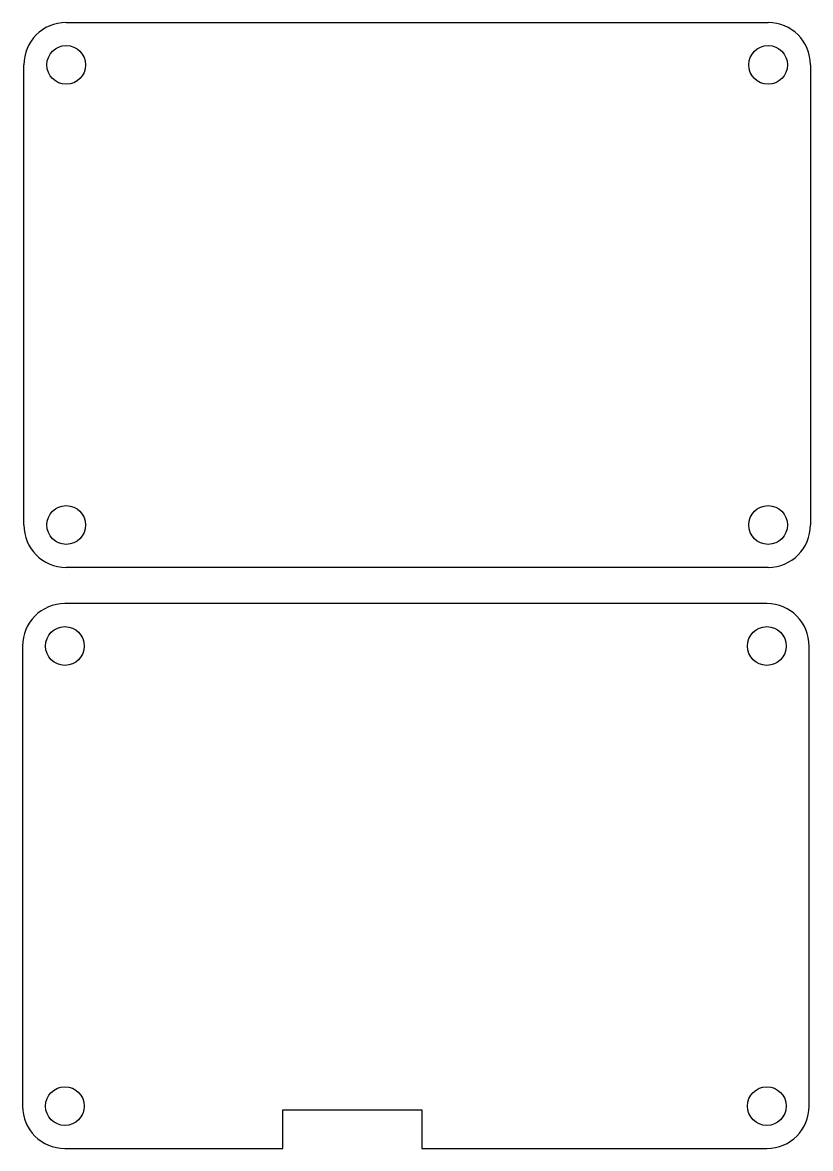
# Model space of a CAD drawing. Header units: millimetres. Extents: x 1850.1 to 1915.2, y 1988.4 to 2081.4.
import ezdxf

# ---------------------------------------------------------------- set-up
doc = ezdxf.new("R2010")
doc.units = ezdxf.units.MM

msp = doc.modelspace()

# ---------------------------------------------------------------- linework, layer by layer
for p, q in [((1853.672, 2081.36), (1911.672, 2081.36)), ((1850.172, 2039.86), (1850.172, 2077.86)), ((1915.172, 2077.86), (1915.172, 2039.86)), ((1911.672, 2036.36), (1853.672, 2036.36)), ((1911.564, 2033.363), (1853.564, 2033.363)), ((1850.064, 2029.863), (1850.064, 1991.863)), ((1915.064, 1991.863), (1915.064, 2029.863)), ((1871.564, 1988.363), (1871.564, 1991.563)), ((1871.564, 1991.563), (1883.064, 1991.563)), ((1883.064, 1991.563), (1883.064, 1988.363)), ((1853.564, 1988.363), (1870.064, 1988.363)), ((1870.064, 1988.363), (1871.564, 1988.363)), ((1883.064, 1988.363), (1911.564, 1988.363))]:
    msp.add_line(p, q)
for centre in [(1853.672, 2077.86), (1911.672, 2077.86), (1853.672, 2039.86), (1911.672, 2039.86), (1853.564, 2029.863), (1911.564, 2029.863), (1853.564, 1991.863), (1911.564, 1991.863)]:
    msp.add_circle(centre, 1.6)
for centre, start, end in [((1853.672, 2077.86), 90, 180), ((1911.672, 2077.86), 0, 90), ((1853.672, 2039.86), 180, 270), ((1911.672, 2039.86), 270, 0), ((1853.564, 2029.863), 90, 180), ((1911.564, 2029.863), 0, 90), ((1853.564, 1991.863), 180, 270), ((1911.564, 1991.863), 270, 0)]:
    msp.add_arc(centre, 3.5, start, end)

doc.saveas('drawing.dxf')
